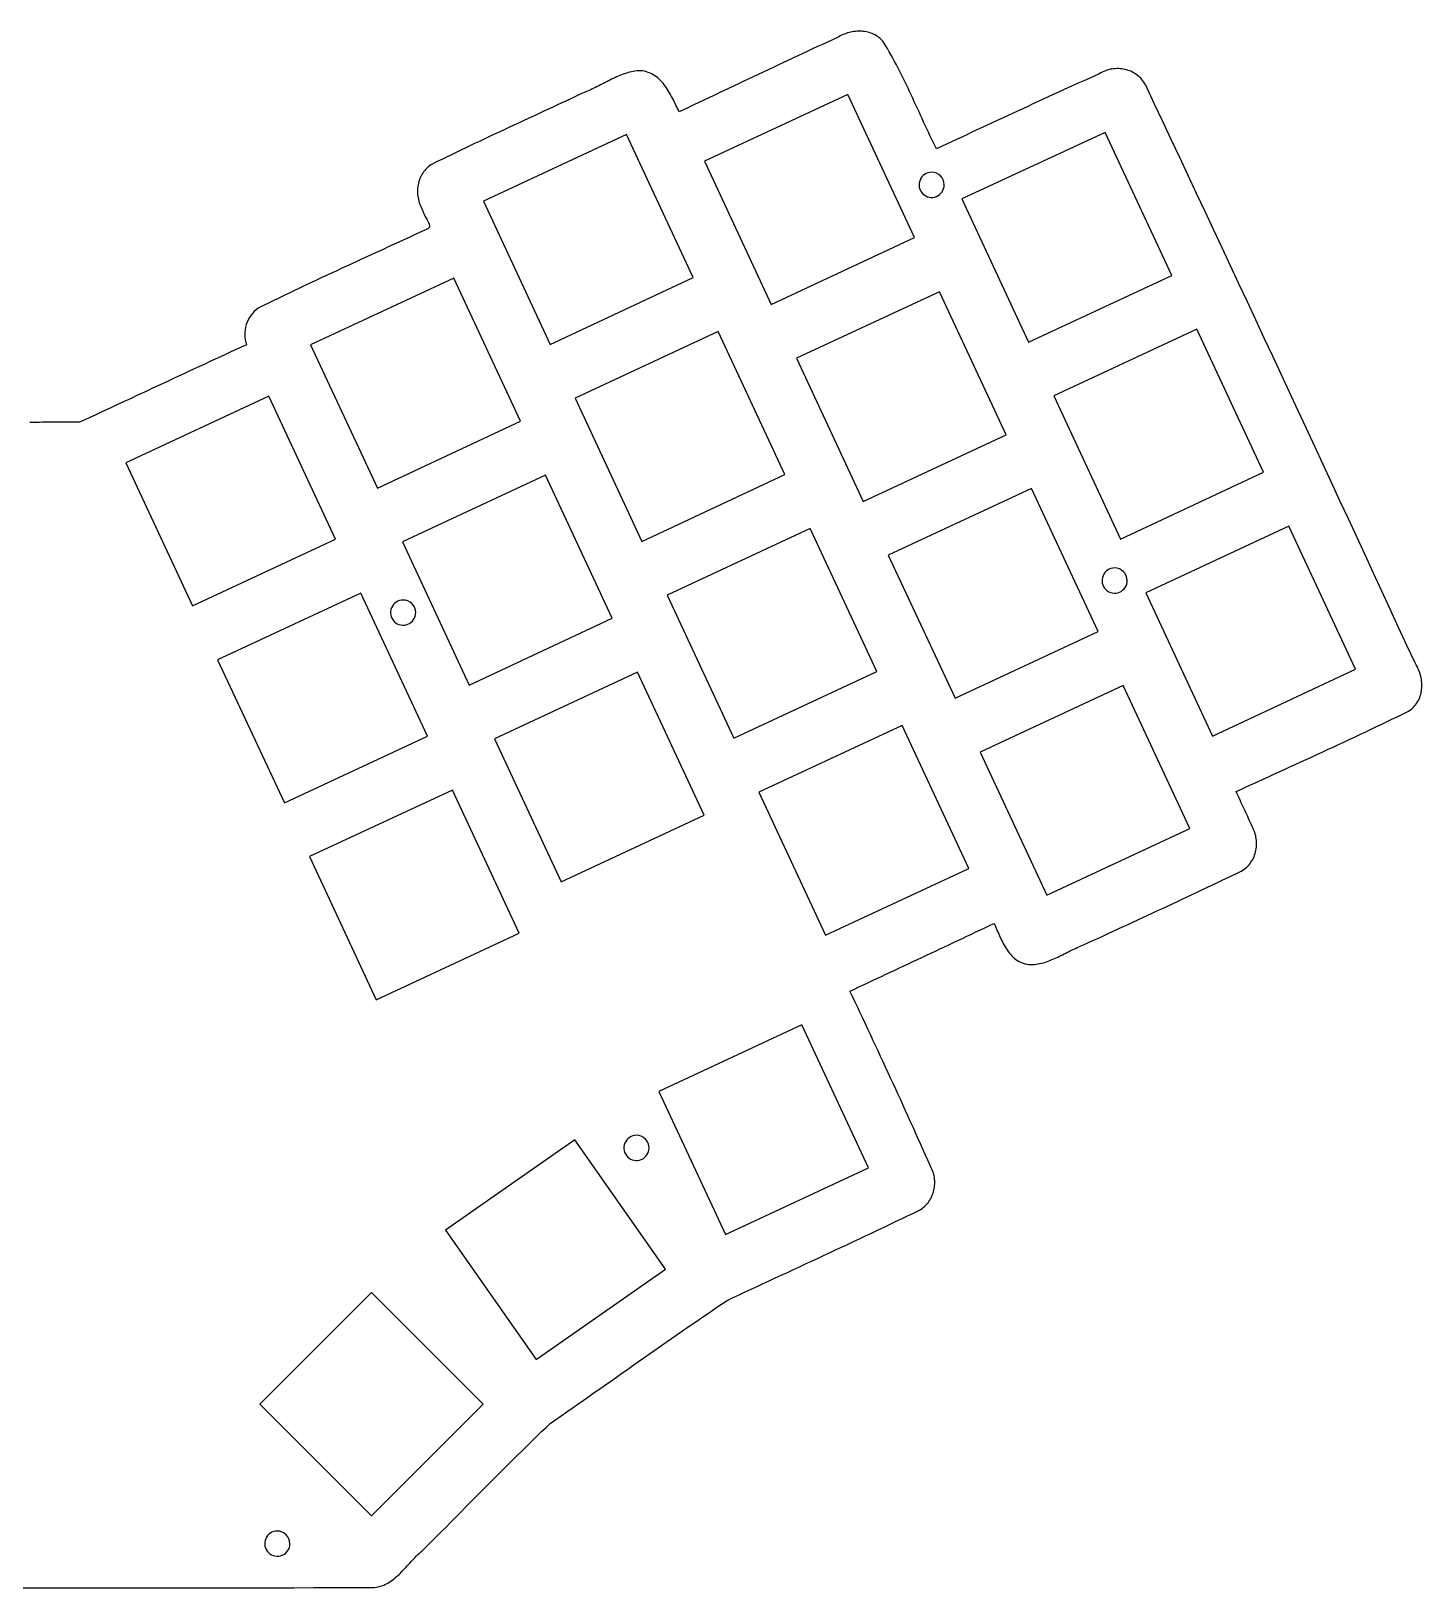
# Model space of a CAD drawing. Extents: x 2 to 691, y -383 to 3.
# Drawn here: x 346.2 to 690.8, y -383 to 2.8 of the extents above; entities that cross this region are included whole.
import ezdxf

# ---------------------------------------------------------------- set-up
doc = ezdxf.new("R2010")
doc.units = 0
doc.layers.get('0').update_dxf_attribs({"linetype": 'CONTINUOUS'})

msp = doc.modelspace()

# ---------------------------------------------------------------- linework, layer by layer
at = {"color": 7}
for points in [[(545.9688, 1.173715), (544.7376, 0.612115), (543.5064, 0.043315), (542.2752, -0.518285), (541.044, -1.087085), (539.8128, -1.655885), (538.5888, -2.224685), (537.3576, -2.793485), (536.1336, -3.369485), (534.9024, -3.938285), (533.6784, -4.507085), (532.4472, -5.083085), (531.2232, -5.651885), (529.9992, -6.227885), (528.768, -6.803885), (527.544, -7.379885), (526.32, -7.955885), (525.096, -8.531885), (523.8648, -9.107885), (522.6408, -9.683885), (521.4168, -10.267085), (520.1928, -10.843085), (518.9688, -11.419085), (517.7448, -12.002285), (516.5208, -12.585485), (515.304, -13.161485), (514.08, -13.744685), (512.856, -14.327885), (511.632, -14.903885), (510.408, -15.487085), (509.184, -16.070285), (507.9672, -16.653485), (506.7432, -17.236685), (506.5488, -16.833485), (506.3472, -16.415885), (506.1456, -15.998285), (505.944, -15.566285), (505.7352, -15.141485), (505.5264, -14.709485), (505.3104, -14.270285), (505.0872, -13.838285), (504.864, -13.406285), (504.6264, -12.974285), (504.3816, -12.549485), (504.1368, -12.131885), (503.8776, -11.721485), (503.6112, -11.318285), (503.3376, -10.922285), (503.0496, -10.540685), (502.7544, -10.166285), (502.4448, -9.813485), (502.128, -9.467885), (501.7968, -9.143885), (501.4512, -8.841485), (501.0984, -8.553485), (500.724, -8.287085), (500.3424, -8.042285), (499.9392, -7.819085), (499.5216, -7.624685), (499.0896, -7.459085), (498.6432, -7.315085), (498.1752, -7.199885), (497.6928, -7.120685), (497.1888, -7.070285), (496.6632, -7.055885)], [(557.3952, 0.014515), (557.1288, 0.338515), (556.848, 0.633715), (556.56, 0.914515), (556.2576, 1.173715), (555.9408, 1.411315), (555.6168, 1.627315), (555.2856, 1.821715), (554.94, 1.994515), (554.5872, 2.152915), (554.2344, 2.289715), (553.8672, 2.412115), (553.5, 2.512915), (553.1256, 2.599315), (552.744, 2.664115), (552.3624, 2.707315), (551.9736, 2.743315), (551.5848, 2.757715), (551.196, 2.750515), (550.8, 2.736115), (550.4112, 2.700115), (550.0224, 2.649715), (549.6336, 2.584915), (549.2448, 2.505715), (548.856, 2.412115), (548.4744, 2.304115), (548.1, 2.181715), (547.7256, 2.044915), (547.3584, 1.893715), (546.9984, 1.735315), (546.6456, 1.562515), (546.3, 1.375315), (545.9688, 1.173715)], [(570.4776, -26.445485), (570.0744, -25.617485), (569.6712, -24.782285), (569.2752, -23.954285), (568.8792, -23.119085), (568.4904, -22.283885), (568.1016, -21.448685), (567.7128, -20.606285), (567.3312, -19.763885), (566.9424, -18.928685), (566.5608, -18.086285), (566.1792, -17.243885), (565.7904, -16.408685), (565.4088, -15.566285), (565.02, -14.723885), (564.6312, -13.888685), (564.2424, -13.046285), (563.8536, -12.211085), (563.4576, -11.375885), (563.0616, -10.540685), (562.6584, -9.712685), (562.2552, -8.884685), (561.8448, -8.056685), (561.4272, -7.228685), (561.0096, -6.407885), (560.5776, -5.594285), (560.1456, -4.780685), (559.7064, -3.967085), (559.26, -3.160685), (558.8064, -2.361485), (558.3456, -1.562285), (557.8704, -0.770285), (557.3952, 0.014515)], [(496.6632, -7.055885), (496.224, -7.091885), (495.7848, -7.149485), (495.3528, -7.221485), (494.928, -7.307885), (494.5032, -7.408685), (494.0784, -7.523885), (493.6608, -7.646285), (493.2432, -7.783085), (492.8328, -7.927085), (492.4224, -8.085485), (492.012, -8.243885), (491.6016, -8.416685), (491.1984, -8.596685), (490.7952, -8.776685), (490.3992, -8.971085), (489.996, -9.165485), (489.6, -9.359885), (489.204, -9.561485), (488.8008, -9.770285), (488.4048, -9.971885), (488.0088, -10.180685), (487.6128, -10.382285), (487.2168, -10.591085), (486.8208, -10.792685), (486.4248, -10.987085), (486.0216, -11.188685), (485.6256, -11.375885), (485.2224, -11.563085), (484.8192, -11.750285), (484.416, -11.923085), (484.0056, -12.088685), (483.6024, -12.247085)], [(622.3536, -10.670285), (622.1448, -10.288685), (621.9216, -9.921485), (621.6768, -9.575885), (621.4104, -9.244685), (621.1368, -8.935085), (620.8416, -8.639885), (620.532, -8.366285), (620.208, -8.114285), (619.8768, -7.876685), (619.524, -7.660685), (619.1712, -7.459085), (618.804, -7.279085), (618.4224, -7.120685), (618.0408, -6.976685), (617.652, -6.854285), (617.2488, -6.753485), (616.8456, -6.667085), (616.4424, -6.602285), (616.032, -6.559085), (615.6216, -6.530285), (615.204, -6.530285), (614.7936, -6.544685), (614.376, -6.573485), (613.9656, -6.631085), (613.5552, -6.703085), (613.1448, -6.803885), (612.7488, -6.919085), (612.3528, -7.048685), (611.9568, -7.207085), (611.5752, -7.387085), (611.2008, -7.581485), (610.8336, -7.797485)], [(610.8336, -7.797485), (609.5664, -8.373485), (608.3064, -8.942285), (607.0392, -9.518285), (605.772, -10.094285), (604.512, -10.670285), (603.2448, -11.246285), (601.9848, -11.822285), (600.7176, -12.398285), (599.4576, -12.981485), (598.1904, -13.557485), (596.9304, -14.140685), (595.6704, -14.716685), (594.4104, -15.299885), (593.1432, -15.883085), (591.8832, -16.466285), (590.6232, -17.049485), (589.3632, -17.632685), (588.1032, -18.215885), (586.8432, -18.799085), (585.5832, -19.389485), (584.3232, -19.972685), (583.0632, -20.563085), (581.8032, -21.146285), (580.5432, -21.736685), (579.2904, -22.319885), (578.0304, -22.910285), (576.7704, -23.500685), (575.5104, -24.083885), (574.2576, -24.674285), (572.9976, -25.264685), (571.7376, -25.855085), (570.4776, -26.445485)], [(687.3048, -165.851885), (687.6936, -165.614285), (688.0464, -165.355085), (688.3848, -165.081485), (688.6944, -164.793485), (688.9824, -164.483885), (689.2488, -164.167085), (689.4936, -163.835885), (689.7168, -163.490285), (689.9184, -163.137485), (690.0984, -162.770285), (690.2568, -162.388685), (690.3936, -162.007085), (690.5088, -161.618285), (690.6024, -161.215085), (690.6816, -160.811885), (690.7392, -160.401485), (690.7752, -159.991085), (690.7896, -159.573485), (690.7896, -159.155885), (690.768, -158.738285), (690.732, -158.320685), (690.6744, -157.903085), (690.6024, -157.485485), (690.5088, -157.075085), (690.4008, -156.664685), (690.2712, -156.261485), (690.1344, -155.858285), (689.9688, -155.462285), (689.796, -155.080685), (689.6088, -154.699085), (689.4, -154.331885), (689.1768, -153.979085), (687.1032, -149.493485), (685.0296, -145.007885), (682.956, -140.522285), (680.8824, -136.036685), (678.8088, -131.551085), (676.728, -127.065485), (674.6544, -122.587085), (672.5736, -118.101485), (670.4928, -113.615885), (668.4192, -109.137485), (666.3384, -104.651885), (664.2504, -100.173485), (662.1696, -95.695085), (660.0888, -91.209485), (658.0008, -86.731085), (655.9128, -82.252685), (653.8248, -77.774285), (651.7368, -73.295885), (649.6488, -68.817485), (647.5608, -64.339085), (645.4656, -59.867885), (643.3704, -55.389485), (641.2752, -50.911085), (639.18, -46.439885), (637.0848, -41.968685), (634.9824, -37.490285), (632.88, -33.019085), (630.7776, -28.547885), (628.6752, -24.076685), (626.5728, -19.605485), (624.4632, -15.141485), (622.3536, -10.670285)], [(483.6024, -12.247085), (482.4144, -12.808685), (481.2192, -13.370285), (480.0312, -13.924685), (478.8432, -14.479085), (477.6552, -15.040685), (476.46, -15.595085), (475.272, -16.149485), (474.0768, -16.703885), (472.8888, -17.258285), (471.6936, -17.812685), (470.5056, -18.367085), (469.3104, -18.921485), (468.1224, -19.475885), (466.9272, -20.030285), (465.7392, -20.584685), (464.544, -21.139085), (463.356, -21.693485), (462.168, -22.247885), (460.9728, -22.802285), (459.7848, -23.363885), (458.5968, -23.925485), (457.4088, -24.479885), (456.2208, -25.041485), (455.0328, -25.610285), (453.8448, -26.171885), (452.664, -26.740685), (451.476, -27.302285), (450.2952, -27.871085), (449.1072, -28.447085), (447.9264, -29.015885), (446.7456, -29.591885), (445.5648, -30.175085)], [(565.0272, -48.412685), (548.5032, -12.974285), (513.0504, -29.476685)], [(510.2064, -58.334285), (493.6824, -22.895885), (458.2296, -39.398285)], [(628.8048, -57.765485), (612.288, -22.334285), (576.828, -38.836685)], [(445.5648, -30.175085), (445.2048, -30.398285), (444.8592, -30.643085), (444.5352, -30.902285), (444.2328, -31.183085), (443.9448, -31.471085), (443.6784, -31.773485), (443.4264, -32.090285), (443.2032, -32.414285), (442.9872, -32.759885), (442.8, -33.105485), (442.62, -33.465485), (442.4688, -33.832685), (442.332, -34.199885), (442.2096, -34.581485), (442.116, -34.970285), (442.0296, -35.359085), (441.9648, -35.755085), (441.9216, -36.158285), (441.8928, -36.561485), (441.8856, -36.964685), (441.9, -37.367885), (441.9216, -37.771085), (441.972, -38.174285), (442.0296, -38.577485), (442.116, -38.973485), (442.2096, -39.369485), (442.332, -39.758285), (442.4616, -40.147085), (442.6128, -40.528685), (442.7856, -40.903085), (442.9728, -41.270285), (443.1744, -41.630285)], [(513.0504, -29.476685), (529.5744, -64.958285)], [(443.1744, -41.630285), (443.2968, -42.119885), (443.4408, -42.472685), (443.6208, -42.839885), (443.8296, -43.214285), (444.0456, -43.588685), (444.2616, -43.970285), (444.4632, -44.337485), (444.636, -44.697485), (444.7728, -45.043085), (444.8592, -45.518285), (444.7872, -45.928685), (444.4992, -46.259885), (444.168, -46.432685), (443.7072, -46.555085)], [(458.2296, -39.398285), (474.7536, -74.879885)], [(576.828, -38.836685), (593.352, -74.311085)], [(443.7072, -46.555085), (442.4184, -47.152685), (441.1224, -47.750285), (439.8336, -48.347885), (438.5376, -48.945485), (437.2488, -49.543085), (435.9528, -50.140685), (434.6568, -50.738285), (433.3608, -51.328685), (432.0648, -51.926285), (430.776, -52.516685), (429.48, -53.114285), (428.184, -53.711885), (426.888, -54.302285), (425.592, -54.899885), (424.3032, -55.497485), (423.0072, -56.095085), (421.7112, -56.692685), (420.4224, -57.290285), (419.1336, -57.895085), (417.8376, -58.499885), (416.5488, -59.104685), (415.26, -59.709485), (413.9712, -60.314285), (412.6824, -60.926285), (411.4008, -61.538285), (410.112, -62.157485), (408.8304, -62.776685), (407.5488, -63.395885), (406.2672, -64.015085), (404.9928, -64.641485), (403.7112, -65.275085), (402.4368, -65.908685)], [(529.5744, -64.958285), (565.0272, -48.412685)], [(593.352, -74.311085), (628.8048, -57.765485)], [(467.4024, -93.938285), (450.8784, -58.499885), (415.4256, -75.002285)], [(474.7536, -74.879885), (510.2064, -58.334285)], [(587.7864, -97.257485), (571.2696, -61.819085), (535.8096, -78.321485)], [(402.4368, -65.908685), (401.9256, -66.304685), (401.4576, -66.736685), (401.0184, -67.204685), (400.6224, -67.708685), (400.2696, -68.234285), (399.96, -68.788685), (399.6864, -69.364685), (399.4704, -69.962285), (399.2976, -70.567085), (399.168, -71.186285), (399.096, -71.819885), (399.0744, -72.453485), (399.1032, -73.087085), (399.1896, -73.720685), (399.3336, -74.347085), (399.5352, -74.966285)], [(532.9656, -107.150285), (516.4488, -71.711885), (480.9888, -88.214285)], [(651.5712, -106.581485), (635.0472, -71.143085), (599.5944, -87.645485)], [(399.5352, -74.966285), (398.2392, -75.556685), (396.9504, -76.154285), (395.6544, -76.751885), (394.3584, -77.349485), (393.0624, -77.947085), (391.7664, -78.544685), (390.4776, -79.149485), (389.1816, -79.747085), (387.8856, -80.344685), (386.5968, -80.942285), (385.3008, -81.547085), (384.0048, -82.144685), (382.716, -82.749485), (381.42, -83.347085), (380.1312, -83.951885), (378.8352, -84.556685), (377.5464, -85.154285), (376.2504, -85.759085), (374.9616, -86.363885), (373.6656, -86.961485), (372.3768, -87.566285), (371.0808, -88.171085), (369.792, -88.768685), (368.496, -89.373485), (367.2072, -89.978285), (365.9112, -90.575885), (364.6224, -91.180685), (363.3264, -91.785485), (362.0376, -92.383085), (360.7416, -92.987885), (359.4528, -93.592685), (358.1568, -94.190285)], [(415.4256, -75.002285), (431.9496, -110.476685)], [(535.8096, -78.321485), (552.3336, -113.795885)], [(421.5672, -123.134285), (405.0432, -87.695885), (369.5904, -104.198285)], [(480.9888, -88.214285), (497.5128, -123.688685)], [(599.5944, -87.645485), (616.1184, -123.119885)], [(358.1568, -94.190285), (357.3936, -94.183085), (356.6232, -94.175885), (355.8528, -94.168685), (355.0896, -94.168685), (354.3192, -94.168685), (353.5488, -94.168685), (352.7856, -94.168685), (352.0152, -94.168685), (351.2448, -94.175885), (350.4744, -94.183085), (349.704, -94.190285), (348.9336, -94.190285), (348.1632, -94.197485), (347.3928, -94.204685), (346.6224, -94.211885), (345.8592, -94.211885)], [(431.9496, -110.476685), (467.4024, -93.938285)], [(552.3336, -113.795885), (587.7864, -97.257485)], [(369.5904, -104.198285), (386.1144, -139.679885)], [(490.1616, -142.747085), (473.6448, -107.315885), (438.1848, -123.818285)], [(497.5128, -123.688685), (532.9656, -107.150285)], [(616.1184, -123.119885), (651.5712, -106.581485)], [(610.5528, -146.037485), (594.0288, -110.599085), (558.576, -127.101485)], [(386.1144, -139.679885), (421.5672, -123.134285)], [(555.732, -155.959085), (539.208, -120.520685), (503.7552, -137.023085)], [(674.3304, -155.390285), (657.8136, -119.959085), (622.3536, -136.461485)], [(438.1848, -123.818285), (454.7088, -159.292685)], [(558.576, -127.101485), (575.1, -162.583085)], [(444.3552, -171.950285), (427.8384, -136.511885), (392.3784, -153.014285)], [(503.7552, -137.023085), (520.2792, -172.504685)], [(622.3536, -136.461485), (638.8776, -171.935885)], [(454.7088, -159.292685), (490.1616, -142.747085)], [(575.1, -162.583085), (610.5528, -146.037485)], [(392.3784, -153.014285), (408.9024, -188.488685)], [(512.928, -191.563085), (496.404, -156.124685), (460.9512, -172.627085)], [(520.2792, -172.504685), (555.732, -155.959085)], [(638.8776, -171.935885), (674.3304, -155.390285)], [(633.2832, -194.853485), (616.7664, -159.415085), (581.3064, -175.917485)], [(644.7672, -185.723885), (646.0992, -185.104685), (647.4312, -184.485485), (648.756, -183.873485), (650.088, -183.254285), (651.4272, -182.642285), (652.7592, -182.030285), (654.0912, -181.418285), (655.4232, -180.806285), (656.7624, -180.194285), (658.0944, -179.582285), (659.4336, -178.970285), (660.7656, -178.358285), (662.1048, -177.746285), (663.4368, -177.134285), (664.7688, -176.522285), (666.108, -175.910285), (667.44, -175.298285), (668.772, -174.686285), (670.104, -174.067085), (671.436, -173.447885), (672.768, -172.828685), (674.0928, -172.209485), (675.4248, -171.583085), (676.7496, -170.956685), (678.0744, -170.330285), (679.3992, -169.696685), (680.724, -169.063085), (682.0416, -168.429485), (683.3592, -167.788685), (684.6768, -167.147885), (685.9944, -166.499885), (687.3048, -165.851885)], [(578.4912, -204.775085), (561.9744, -169.336685), (526.5144, -185.839085)], [(408.9024, -188.488685), (444.3552, -171.950285)], [(460.9512, -172.627085), (477.4752, -208.101485)], [(581.3064, -175.917485), (597.8304, -211.391885)], [(526.5144, -185.839085), (543.0384, -221.313485)], [(648.5472, -193.960685), (648.324, -193.442285), (648.0936, -192.923885), (647.8632, -192.405485), (647.6328, -191.887085), (647.3952, -191.375885), (647.1576, -190.857485), (646.9272, -190.346285), (646.6824, -189.827885), (646.4448, -189.316685), (646.2072, -188.805485), (645.9696, -188.294285), (645.7248, -187.775885), (645.4872, -187.264685), (645.2496, -186.753485), (645.0048, -186.242285), (644.7672, -185.723885)], [(477.4752, -208.101485), (512.928, -191.563085)], [(597.8304, -211.391885), (633.2832, -194.853485)], [(646.0344, -205.430285), (646.4016, -205.207085), (646.7472, -204.969485), (647.0784, -204.710285), (647.3952, -204.436685), (647.6832, -204.148685), (647.9568, -203.853485), (648.216, -203.536685), (648.4464, -203.212685), (648.6696, -202.874285), (648.864, -202.521485), (649.044, -202.168685), (649.2024, -201.801485), (649.3464, -201.427085), (649.4688, -201.045485), (649.5768, -200.656685), (649.6632, -200.260685), (649.728, -199.864685), (649.7784, -199.468685), (649.8072, -199.065485), (649.8216, -198.655085), (649.8144, -198.251885), (649.7928, -197.841485), (649.7496, -197.438285), (649.6848, -197.035085), (649.6056, -196.631885), (649.512, -196.235885), (649.3968, -195.839885), (649.26, -195.451085), (649.1088, -195.069485), (648.9432, -194.687885), (648.756, -194.320685), (648.5472, -193.960685)], [(543.0384, -221.313485), (578.4912, -204.775085)], [(606.9672, -223.703885), (608.184, -223.135085), (609.408, -222.566285), (610.632, -222.004685), (611.856, -221.435885), (613.08, -220.867085), (614.2968, -220.305485), (615.5208, -219.736685), (616.7448, -219.167885), (617.9688, -218.606285), (619.1928, -218.037485), (620.4168, -217.475885), (621.6408, -216.907085), (622.8648, -216.338285), (624.0888, -215.769485), (625.3056, -215.207885), (626.5296, -214.639085), (627.7536, -214.070285), (628.9776, -213.501485), (630.1944, -212.932685), (631.4184, -212.363885), (632.6352, -211.787885), (633.8592, -211.219085), (635.076, -210.643085), (636.3, -210.074285), (637.5168, -209.498285), (638.7336, -208.922285), (639.9504, -208.339085), (641.1672, -207.763085), (642.384, -207.179885), (643.6008, -206.603885), (644.8176, -206.020685), (646.0344, -205.430285)], [(549.072, -235.173485), (550.1808, -234.647885), (551.2968, -234.122285), (552.4056, -233.596685), (553.5144, -233.071085), (554.6304, -232.552685), (555.7392, -232.027085), (556.8552, -231.501485), (557.9712, -230.983085), (559.0872, -230.457485), (560.196, -229.939085), (561.312, -229.413485), (562.428, -228.895085), (563.5512, -228.369485), (564.6672, -227.851085), (565.7832, -227.325485), (566.8992, -226.807085), (568.0152, -226.281485), (569.1312, -225.755885), (570.2544, -225.237485), (571.3704, -224.711885), (572.4864, -224.186285), (573.6024, -223.660685), (574.7184, -223.135085), (575.8344, -222.609485), (576.9504, -222.083885), (578.0664, -221.558285), (579.1824, -221.025485), (580.2984, -220.499885), (581.4144, -219.967085), (582.5232, -219.434285), (583.6392, -218.901485), (584.748, -218.368685)], [(584.748, -218.368685), (584.9352, -218.757485), (585.1152, -219.153485), (585.3024, -219.563885), (585.4896, -219.974285), (585.6696, -220.399085), (585.864, -220.816685), (586.0512, -221.241485), (586.2456, -221.666285), (586.4472, -222.091085), (586.6488, -222.515885), (586.8576, -222.940685), (587.0736, -223.358285), (587.2968, -223.761485), (587.5272, -224.164685), (587.7648, -224.560685), (588.0168, -224.949485), (588.276, -225.316685), (588.5424, -225.676685), (588.8304, -226.022285), (589.1256, -226.353485), (589.428, -226.663085), (589.752, -226.958285), (590.0904, -227.231885), (590.4432, -227.483885), (590.8104, -227.714285), (591.1992, -227.923085), (591.6024, -228.103085), (592.02, -228.261485), (592.4664, -228.383885), (592.9272, -228.477485), (593.4096, -228.542285), (593.9136, -228.578285)], [(593.9136, -228.578285), (594.3528, -228.563885), (594.7848, -228.535085), (595.2168, -228.484685), (595.6488, -228.419885), (596.0736, -228.340685), (596.4984, -228.247085), (596.916, -228.146285), (597.3264, -228.023885), (597.744, -227.894285), (598.1544, -227.750285), (598.5648, -227.599085), (598.968, -227.433485), (599.3712, -227.267885), (599.7744, -227.087885), (600.1776, -226.907885), (600.5808, -226.720685), (600.9768, -226.526285), (601.38, -226.331885), (601.776, -226.130285), (602.172, -225.928685), (602.568, -225.727085), (602.964, -225.525485), (603.36, -225.331085), (603.756, -225.129485), (604.152, -224.935085), (604.5552, -224.740685), (604.9512, -224.553485), (605.3544, -224.366285), (605.7504, -224.186285), (606.1536, -224.020685), (606.5568, -223.855085), (606.9672, -223.703885)], [(568.944, -278.402285), (568.3392, -277.041485), (567.7416, -275.680685), (567.1368, -274.327085), (566.532, -272.966285), (565.92, -271.612685), (565.3152, -270.251885), (564.7032, -268.898285), (564.0912, -267.544685), (563.4792, -266.191085), (562.8672, -264.830285), (562.248, -263.483885), (561.636, -262.130285), (561.0168, -260.776685), (560.3976, -259.423085), (559.7784, -258.069485), (559.152, -256.723085), (558.5328, -255.369485), (557.9064, -254.023085), (557.28, -252.676685), (556.6536, -251.323085), (556.0272, -249.976685), (555.4008, -248.630285), (554.7744, -247.283885), (554.1408, -245.937485), (553.5144, -244.591085), (552.8808, -243.244685), (552.2472, -241.898285), (551.6136, -240.551885), (550.98, -239.205485), (550.3464, -237.866285), (549.7128, -236.519885), (549.072, -235.173485)], [(553.6584, -278.927885), (537.1416, -243.489485), (501.6816, -259.991885)], [(501.6816, -259.991885), (518.2056, -295.466285)], [(503.3448, -304.034285), (480.924, -272.008685), (448.8696, -294.415085)], [(518.2056, -295.466285), (553.6584, -278.927885)], [(566.3232, -289.432685), (566.676, -289.209485), (567.0072, -288.979085), (567.324, -288.734285), (567.6192, -288.467885), (567.9, -288.194285), (568.1664, -287.906285), (568.4184, -287.603885), (568.6488, -287.294285), (568.8576, -286.970285), (569.0592, -286.631885), (569.2392, -286.293485), (569.3976, -285.940685), (569.5416, -285.587885), (569.6712, -285.220685), (569.7864, -284.846285), (569.88, -284.471885), (569.952, -284.097485), (570.0096, -283.708685), (570.0528, -283.327085), (570.0744, -282.938285), (570.0816, -282.542285), (570.0672, -282.153485), (570.0384, -281.764685), (569.988, -281.375885), (569.916, -280.987085), (569.8368, -280.605485), (569.7288, -280.223885), (569.6136, -279.849485), (569.4696, -279.475085), (569.3112, -279.115085), (569.1384, -278.755085), (568.944, -278.402285)], [(518.6232, -311.810285), (520.1136, -311.111885), (521.604, -310.413485), (523.0944, -309.715085), (524.5848, -309.023885), (526.0824, -308.325485), (527.5728, -307.634285), (529.0704, -306.935885), (530.5608, -306.244685), (532.0512, -305.553485), (533.5488, -304.855085), (535.0392, -304.163885), (536.5368, -303.472685), (538.0272, -302.774285), (539.5248, -302.083085), (541.0152, -301.391885), (542.5128, -300.693485), (544.0032, -300.002285), (545.4936, -299.303885), (546.984, -298.605485), (548.4816, -297.914285), (549.972, -297.215885), (551.4624, -296.510285), (552.9528, -295.811885), (554.4432, -295.106285), (555.9264, -294.407885), (557.4168, -293.702285), (558.9072, -292.996685), (560.3904, -292.283885), (561.8736, -291.571085), (563.3568, -290.858285), (564.84, -290.145485), (566.3232, -289.432685)], [(448.8696, -294.415085), (471.2976, -326.483885)], [(471.2976, -326.483885), (503.3448, -304.034285)], [(458.1504, -337.499885), (430.5096, -309.851885), (402.8328, -337.485485)], [(474.768, -342.316685), (476.136, -341.366285), (477.5112, -340.415885), (478.8792, -339.458285), (480.2472, -338.507885), (481.6152, -337.550285), (482.9832, -336.592685), (484.3512, -335.635085), (485.7192, -334.670285), (487.0872, -333.712685), (488.4552, -332.755085), (489.816, -331.790285), (491.184, -330.832685), (492.552, -329.867885), (493.9128, -328.903085), (495.2808, -327.945485), (496.6488, -326.987885), (498.0168, -326.023085), (499.3848, -325.065485), (500.7456, -324.107885), (502.1136, -323.150285), (503.4888, -322.192685), (504.8568, -321.242285), (506.2248, -320.284685), (507.6, -319.334285), (508.968, -318.383885), (510.3432, -317.440685), (511.7184, -316.497485), (513.1008, -315.554285), (514.476, -314.611085), (515.8584, -313.675085), (517.2408, -312.746285), (518.6232, -311.810285)], [(402.8328, -337.485485), (430.4952, -365.169485)], [(430.4952, -365.169485), (458.1504, -337.499885)], [(443.0376, -373.881485), (444.0312, -372.902285), (445.0248, -371.915885), (446.0184, -370.929485), (447.0048, -369.943085), (447.9984, -368.949485), (448.9848, -367.963085), (449.9712, -366.969485), (450.9576, -365.975885), (451.944, -364.982285), (452.9304, -363.988685), (453.9168, -362.995085), (454.9032, -362.001485), (455.8824, -361.007885), (456.8688, -360.014285), (457.8552, -359.020685), (458.8416, -358.027085), (459.828, -357.033485), (460.8144, -356.047085), (461.8008, -355.053485), (462.7944, -354.067085), (463.7808, -353.073485), (464.7744, -352.087085), (465.768, -351.100685), (466.7544, -350.114285), (467.7552, -349.135085), (468.7488, -348.155885), (469.7496, -347.176685), (470.7432, -346.197485), (471.7512, -345.225485), (472.752, -344.253485), (473.76, -343.281485), (474.768, -342.316685)], [(431.2152, -382.953485), (431.7048, -382.881485), (432.1728, -382.787885), (432.6336, -382.665485), (433.0872, -382.521485), (433.5192, -382.348685), (433.944, -382.161485), (434.3544, -381.952685), (434.7576, -381.722285), (435.1536, -381.477485), (435.5352, -381.211085), (435.9096, -380.937485), (436.2768, -380.642285), (436.6368, -380.339885), (436.9968, -380.023085), (437.3424, -379.699085), (437.688, -379.367885), (438.0264, -379.029485), (438.3576, -378.676685), (438.6888, -378.323885), (439.02, -377.971085), (439.3512, -377.611085), (439.6752, -377.251085), (440.0064, -376.898285), (440.3304, -376.538285), (440.6616, -376.185485), (440.9856, -375.832685), (441.324, -375.487085), (441.6552, -375.148685), (441.9936, -374.817485), (442.3392, -374.493485), (442.6848, -374.183885), (443.0376, -373.881485)], [(341.3304, -383.039885), (346.3272, -383.047085), (351.324, -383.047085), (356.3136, -383.047085), (361.3104, -383.047085), (366.3, -383.047085), (371.2968, -383.047085), (376.2864, -383.047085), (381.2832, -383.047085), (386.28, -383.047085), (391.2696, -383.039885), (396.2664, -383.032685), (401.256, -383.025485), (406.2528, -383.018285), (411.2424, -383.011085), (416.232, -382.996685), (421.2288, -382.989485), (426.2184, -382.975085), (431.2152, -382.953485)]]:
    msp.add_lwpolyline(points, dxfattribs=at)
for points in [[(569.30688, -32.214334)], [(569.30688, -32.214334)], [(569.30688, -32.214334)], [(569.30688, -32.214334)], [(614.66112, -130.292734)], [(614.66112, -130.292734)], [(614.66112, -130.292734)], [(614.66112, -130.292734)], [(438.34608, -138.230014)], [(438.34608, -138.230014)], [(438.34608, -138.230014)], [(438.34608, -138.230014)], [(431.64, -237.304685), (467.0928, -220.759085), (450.5688, -185.320685), (415.1088, -201.823085)], [(496.17288, -270.891454)], [(496.17288, -270.891454)], [(496.17288, -270.891454)], [(496.17288, -270.891454)], [(407.16504, -368.970574)], [(407.16504, -368.970574)], [(407.16504, -368.970574)], [(407.16504, -368.970574)]]:
    msp.add_lwpolyline(points, close=True, dxfattribs=at)
for points in [[(566.426121, -34.139195), (565.943497, -35.304354), (566.210269, -36.645509), (567.102042, -37.537282)], [(566.426121, -34.139195), (565.943497, -35.304354), (566.210269, -36.645509), (567.102042, -37.537282)], [(566.426121, -34.139195), (565.943497, -35.304354), (566.210269, -36.645509), (567.102042, -37.537282)], [(566.426121, -34.139195), (565.943497, -35.304354), (566.210269, -36.645509), (567.102042, -37.537282)], [(569.30688, -32.214334), (568.045722, -32.214334), (566.908745, -32.974037), (566.426121, -34.139195)], [(569.30688, -32.214334), (568.045722, -32.214334), (566.908745, -32.974037), (566.426121, -34.139195)], [(569.30688, -32.214334), (568.045722, -32.214334), (566.908745, -32.974037), (566.426121, -34.139195)], [(569.30688, -32.214334), (568.045722, -32.214334), (566.908745, -32.974037), (566.426121, -34.139195)], [(572.424991, -35.332445), (572.424991, -33.61036), (571.028965, -32.214334), (569.30688, -32.214334)], [(572.424991, -35.332445), (572.424991, -33.61036), (571.028965, -32.214334), (569.30688, -32.214334)], [(572.424991, -35.332445), (572.424991, -33.61036), (571.028965, -32.214334), (569.30688, -32.214334)], [(572.424991, -35.332445), (572.424991, -33.61036), (571.028965, -32.214334), (569.30688, -32.214334)], [(567.102042, -37.537282), (567.993816, -38.429056), (569.334971, -38.695828), (570.500129, -38.213204)], [(567.102042, -37.537282), (567.993816, -38.429056), (569.334971, -38.695828), (570.500129, -38.213204)], [(567.102042, -37.537282), (567.993816, -38.429056), (569.334971, -38.695828), (570.500129, -38.213204)], [(567.102042, -37.537282), (567.993816, -38.429056), (569.334971, -38.695828), (570.500129, -38.213204)], [(570.500129, -38.213204), (571.665288, -37.73058), (572.424991, -36.593603), (572.424991, -35.332445)], [(570.500129, -38.213204), (571.665288, -37.73058), (572.424991, -36.593603), (572.424991, -35.332445)], [(570.500129, -38.213204), (571.665288, -37.73058), (572.424991, -36.593603), (572.424991, -35.332445)], [(570.500129, -38.213204), (571.665288, -37.73058), (572.424991, -36.593603), (572.424991, -35.332445)], [(614.66112, -130.292734), (613.399962, -130.292734), (612.262985, -131.052437), (611.780361, -132.217595)], [(614.66112, -130.292734), (613.399962, -130.292734), (612.262985, -131.052437), (611.780361, -132.217595)], [(614.66112, -130.292734), (613.399962, -130.292734), (612.262985, -131.052437), (611.780361, -132.217595)], [(614.66112, -130.292734), (613.399962, -130.292734), (612.262985, -131.052437), (611.780361, -132.217595)], [(616.865958, -131.206007), (616.281198, -130.621248), (615.488095, -130.292734), (614.66112, -130.292734)], [(616.865958, -131.206007), (616.281198, -130.621248), (615.488095, -130.292734), (614.66112, -130.292734)], [(616.865958, -131.206007), (616.281198, -130.621248), (615.488095, -130.292734), (614.66112, -130.292734)], [(616.865958, -131.206007), (616.281198, -130.621248), (615.488095, -130.292734), (614.66112, -130.292734)], [(611.780361, -132.217595), (611.297737, -133.382754), (611.564509, -134.723909), (612.456282, -135.615682)], [(611.780361, -132.217595), (611.297737, -133.382754), (611.564509, -134.723909), (612.456282, -135.615682)], [(611.780361, -132.217595), (611.297737, -133.382754), (611.564509, -134.723909), (612.456282, -135.615682)], [(611.780361, -132.217595), (611.297737, -133.382754), (611.564509, -134.723909), (612.456282, -135.615682)], [(615.854369, -136.291604), (617.019528, -135.80898), (617.779231, -134.672003), (617.779231, -133.410845)], [(615.854369, -136.291604), (617.019528, -135.80898), (617.779231, -134.672003), (617.779231, -133.410845)], [(615.854369, -136.291604), (617.019528, -135.80898), (617.779231, -134.672003), (617.779231, -133.410845)], [(615.854369, -136.291604), (617.019528, -135.80898), (617.779231, -134.672003), (617.779231, -133.410845)], [(617.779231, -133.410845), (617.779231, -132.58387), (617.450717, -131.790767), (616.865958, -131.206007)], [(617.779231, -133.410845), (617.779231, -132.58387), (617.450717, -131.790767), (616.865958, -131.206007)], [(617.779231, -133.410845), (617.779231, -132.58387), (617.450717, -131.790767), (616.865958, -131.206007)], [(617.779231, -133.410845), (617.779231, -132.58387), (617.450717, -131.790767), (616.865958, -131.206007)], [(438.34608, -138.230014), (437.084922, -138.230014), (435.947945, -138.989717), (435.465321, -140.154875)], [(438.34608, -138.230014), (437.084922, -138.230014), (435.947945, -138.989717), (435.465321, -140.154875)], [(438.34608, -138.230014), (437.084922, -138.230014), (435.947945, -138.989717), (435.465321, -140.154875)], [(438.34608, -138.230014), (437.084922, -138.230014), (435.947945, -138.989717), (435.465321, -140.154875)], [(440.550918, -139.143287), (439.966158, -138.558528), (439.173055, -138.230014), (438.34608, -138.230014)], [(440.550918, -139.143287), (439.966158, -138.558528), (439.173055, -138.230014), (438.34608, -138.230014)], [(440.550918, -139.143287), (439.966158, -138.558528), (439.173055, -138.230014), (438.34608, -138.230014)], [(440.550918, -139.143287), (439.966158, -138.558528), (439.173055, -138.230014), (438.34608, -138.230014)], [(612.456282, -135.615682), (613.348056, -136.507456), (614.689211, -136.774228), (615.854369, -136.291604)], [(612.456282, -135.615682), (613.348056, -136.507456), (614.689211, -136.774228), (615.854369, -136.291604)], [(612.456282, -135.615682), (613.348056, -136.507456), (614.689211, -136.774228), (615.854369, -136.291604)], [(612.456282, -135.615682), (613.348056, -136.507456), (614.689211, -136.774228), (615.854369, -136.291604)], [(435.465321, -140.154875), (434.982697, -141.320034), (435.249469, -142.661189), (436.141242, -143.552962)], [(435.465321, -140.154875), (434.982697, -141.320034), (435.249469, -142.661189), (436.141242, -143.552962)], [(435.465321, -140.154875), (434.982697, -141.320034), (435.249469, -142.661189), (436.141242, -143.552962)], [(435.465321, -140.154875), (434.982697, -141.320034), (435.249469, -142.661189), (436.141242, -143.552962)], [(439.539329, -144.228884), (440.704488, -143.74626), (441.464191, -142.609283), (441.464191, -141.348125)], [(439.539329, -144.228884), (440.704488, -143.74626), (441.464191, -142.609283), (441.464191, -141.348125)], [(439.539329, -144.228884), (440.704488, -143.74626), (441.464191, -142.609283), (441.464191, -141.348125)], [(439.539329, -144.228884), (440.704488, -143.74626), (441.464191, -142.609283), (441.464191, -141.348125)], [(441.464191, -141.348125), (441.464191, -140.52115), (441.135677, -139.728047), (440.550918, -139.143287)], [(441.464191, -141.348125), (441.464191, -140.52115), (441.135677, -139.728047), (440.550918, -139.143287)], [(441.464191, -141.348125), (441.464191, -140.52115), (441.135677, -139.728047), (440.550918, -139.143287)], [(441.464191, -141.348125), (441.464191, -140.52115), (441.135677, -139.728047), (440.550918, -139.143287)], [(436.141242, -143.552962), (437.033016, -144.444736), (438.374171, -144.711508), (439.539329, -144.228884)], [(436.141242, -143.552962), (437.033016, -144.444736), (438.374171, -144.711508), (439.539329, -144.228884)], [(436.141242, -143.552962), (437.033016, -144.444736), (438.374171, -144.711508), (439.539329, -144.228884)], [(436.141242, -143.552962), (437.033016, -144.444736), (438.374171, -144.711508), (439.539329, -144.228884)], [(493.292121, -272.816315), (492.809497, -273.981474), (493.076269, -275.322629), (493.968042, -276.214402)], [(493.292121, -272.816315), (492.809497, -273.981474), (493.076269, -275.322629), (493.968042, -276.214402)], [(493.292121, -272.816315), (492.809497, -273.981474), (493.076269, -275.322629), (493.968042, -276.214402)], [(493.292121, -272.816315), (492.809497, -273.981474), (493.076269, -275.322629), (493.968042, -276.214402)], [(496.17288, -270.891454), (494.911722, -270.891454), (493.774745, -271.651157), (493.292121, -272.816315)], [(496.17288, -270.891454), (494.911722, -270.891454), (493.774745, -271.651157), (493.292121, -272.816315)], [(496.17288, -270.891454), (494.911722, -270.891454), (493.774745, -271.651157), (493.292121, -272.816315)], [(496.17288, -270.891454), (494.911722, -270.891454), (493.774745, -271.651157), (493.292121, -272.816315)], [(498.377718, -271.804727), (497.792958, -271.219968), (496.999855, -270.891454), (496.17288, -270.891454)], [(498.377718, -271.804727), (497.792958, -271.219968), (496.999855, -270.891454), (496.17288, -270.891454)], [(498.377718, -271.804727), (497.792958, -271.219968), (496.999855, -270.891454), (496.17288, -270.891454)], [(498.377718, -271.804727), (497.792958, -271.219968), (496.999855, -270.891454), (496.17288, -270.891454)], [(499.290991, -274.009565), (499.290991, -273.18259), (498.962477, -272.389487), (498.377718, -271.804727)], [(499.290991, -274.009565), (499.290991, -273.18259), (498.962477, -272.389487), (498.377718, -271.804727)], [(499.290991, -274.009565), (499.290991, -273.18259), (498.962477, -272.389487), (498.377718, -271.804727)], [(499.290991, -274.009565), (499.290991, -273.18259), (498.962477, -272.389487), (498.377718, -271.804727)], [(493.968042, -276.214402), (494.859816, -277.106176), (496.200971, -277.372948), (497.366129, -276.890324)], [(493.968042, -276.214402), (494.859816, -277.106176), (496.200971, -277.372948), (497.366129, -276.890324)], [(493.968042, -276.214402), (494.859816, -277.106176), (496.200971, -277.372948), (497.366129, -276.890324)], [(493.968042, -276.214402), (494.859816, -277.106176), (496.200971, -277.372948), (497.366129, -276.890324)], [(497.366129, -276.890324), (498.531288, -276.4077), (499.290991, -275.270723), (499.290991, -274.009565)], [(497.366129, -276.890324), (498.531288, -276.4077), (499.290991, -275.270723), (499.290991, -274.009565)], [(497.366129, -276.890324), (498.531288, -276.4077), (499.290991, -275.270723), (499.290991, -274.009565)], [(497.366129, -276.890324), (498.531288, -276.4077), (499.290991, -275.270723), (499.290991, -274.009565)], [(407.16504, -368.970574), (405.903882, -368.970574), (404.766905, -369.730277), (404.284281, -370.895435)], [(407.16504, -368.970574), (405.903882, -368.970574), (404.766905, -369.730277), (404.284281, -370.895435)], [(407.16504, -368.970574), (405.903882, -368.970574), (404.766905, -369.730277), (404.284281, -370.895435)], [(407.16504, -368.970574), (405.903882, -368.970574), (404.766905, -369.730277), (404.284281, -370.895435)], [(409.369878, -369.883847), (408.785118, -369.299088), (407.992015, -368.970574), (407.16504, -368.970574)], [(409.369878, -369.883847), (408.785118, -369.299088), (407.992015, -368.970574), (407.16504, -368.970574)], [(409.369878, -369.883847), (408.785118, -369.299088), (407.992015, -368.970574), (407.16504, -368.970574)], [(409.369878, -369.883847), (408.785118, -369.299088), (407.992015, -368.970574), (407.16504, -368.970574)], [(410.283151, -372.088685), (410.283151, -371.26171), (409.954637, -370.468607), (409.369878, -369.883847)], [(410.283151, -372.088685), (410.283151, -371.26171), (409.954637, -370.468607), (409.369878, -369.883847)], [(410.283151, -372.088685), (410.283151, -371.26171), (409.954637, -370.468607), (409.369878, -369.883847)], [(410.283151, -372.088685), (410.283151, -371.26171), (409.954637, -370.468607), (409.369878, -369.883847)], [(404.284281, -370.895435), (403.801657, -372.060594), (404.068429, -373.401749), (404.960202, -374.293522)], [(404.284281, -370.895435), (403.801657, -372.060594), (404.068429, -373.401749), (404.960202, -374.293522)], [(404.284281, -370.895435), (403.801657, -372.060594), (404.068429, -373.401749), (404.960202, -374.293522)], [(404.284281, -370.895435), (403.801657, -372.060594), (404.068429, -373.401749), (404.960202, -374.293522)], [(408.358289, -374.969444), (409.523448, -374.48682), (410.283151, -373.349843), (410.283151, -372.088685)], [(408.358289, -374.969444), (409.523448, -374.48682), (410.283151, -373.349843), (410.283151, -372.088685)], [(408.358289, -374.969444), (409.523448, -374.48682), (410.283151, -373.349843), (410.283151, -372.088685)], [(408.358289, -374.969444), (409.523448, -374.48682), (410.283151, -373.349843), (410.283151, -372.088685)], [(404.960202, -374.293522), (405.851976, -375.185296), (407.193131, -375.452068), (408.358289, -374.969444)], [(404.960202, -374.293522), (405.851976, -375.185296), (407.193131, -375.452068), (408.358289, -374.969444)], [(404.960202, -374.293522), (405.851976, -375.185296), (407.193131, -375.452068), (408.358289, -374.969444)], [(404.960202, -374.293522), (405.851976, -375.185296), (407.193131, -375.452068), (408.358289, -374.969444)]]:
    msp.add_open_spline(points, degree=3, dxfattribs=at)

doc.saveas('drawing.dxf')
